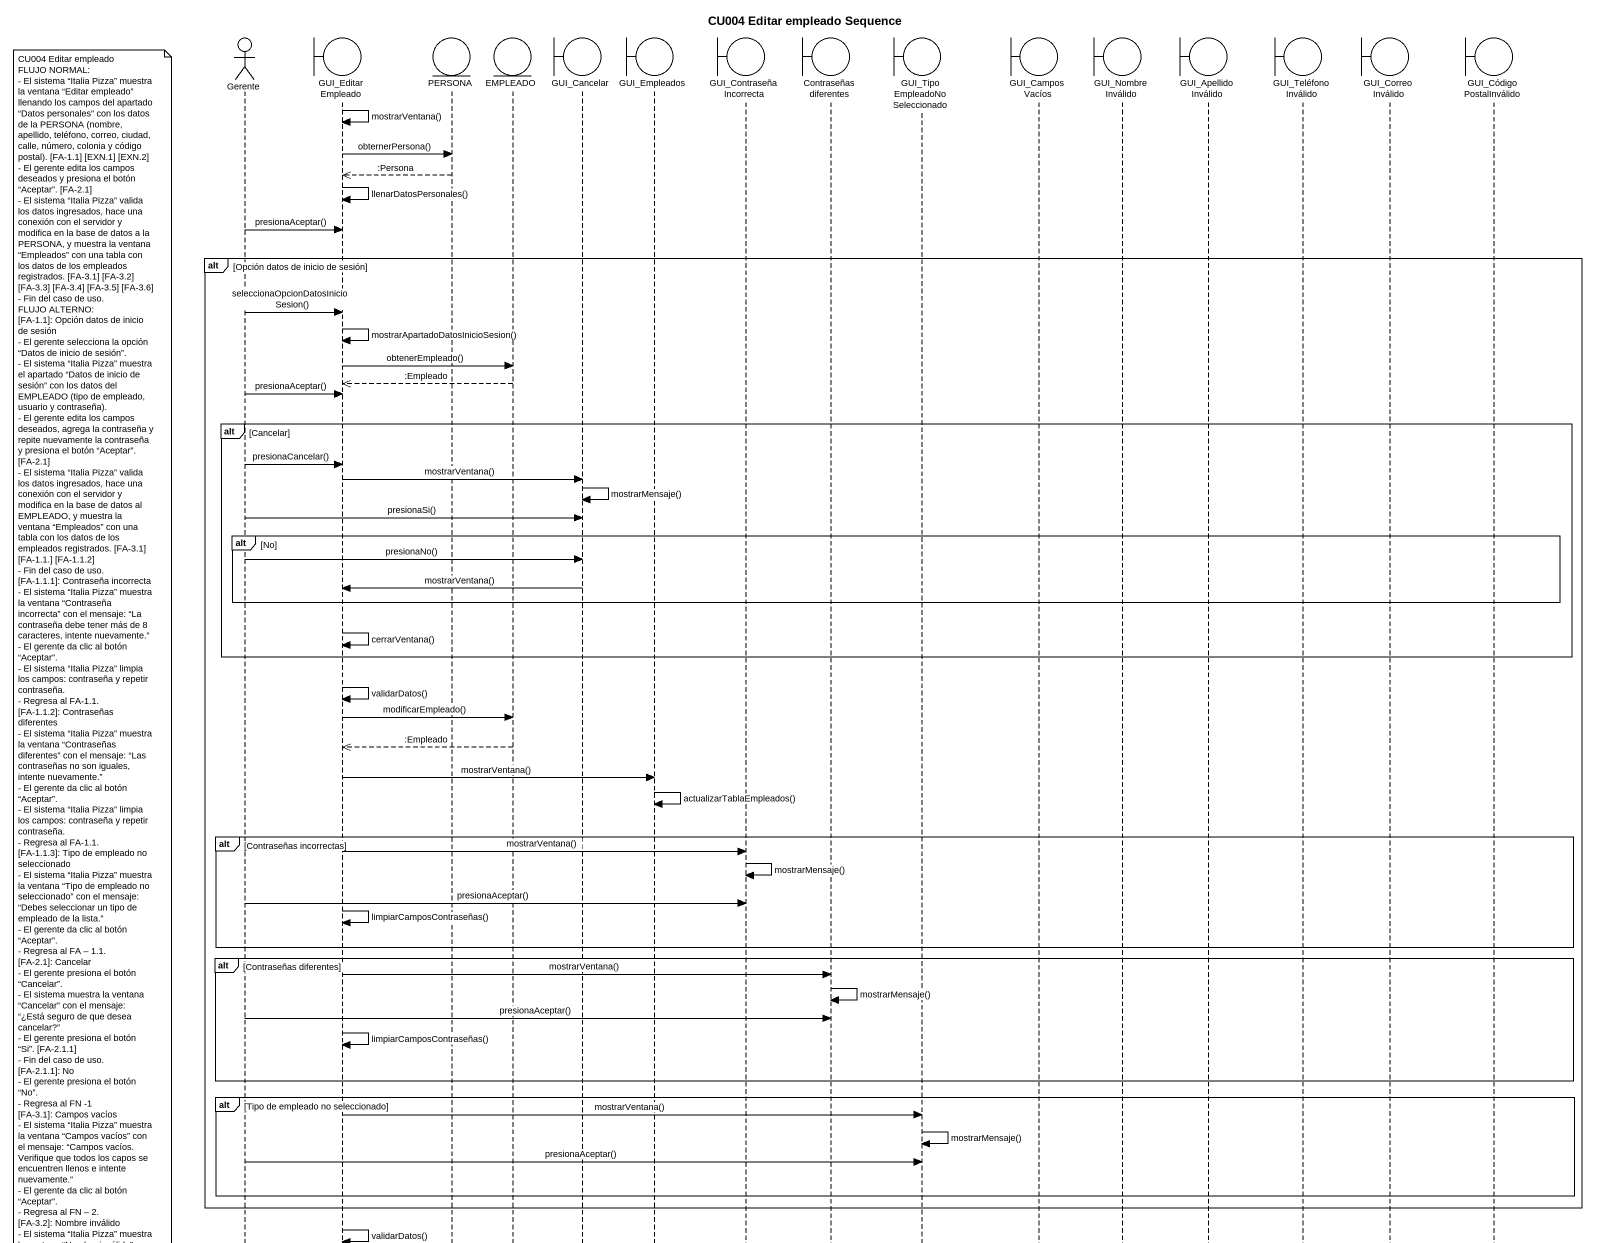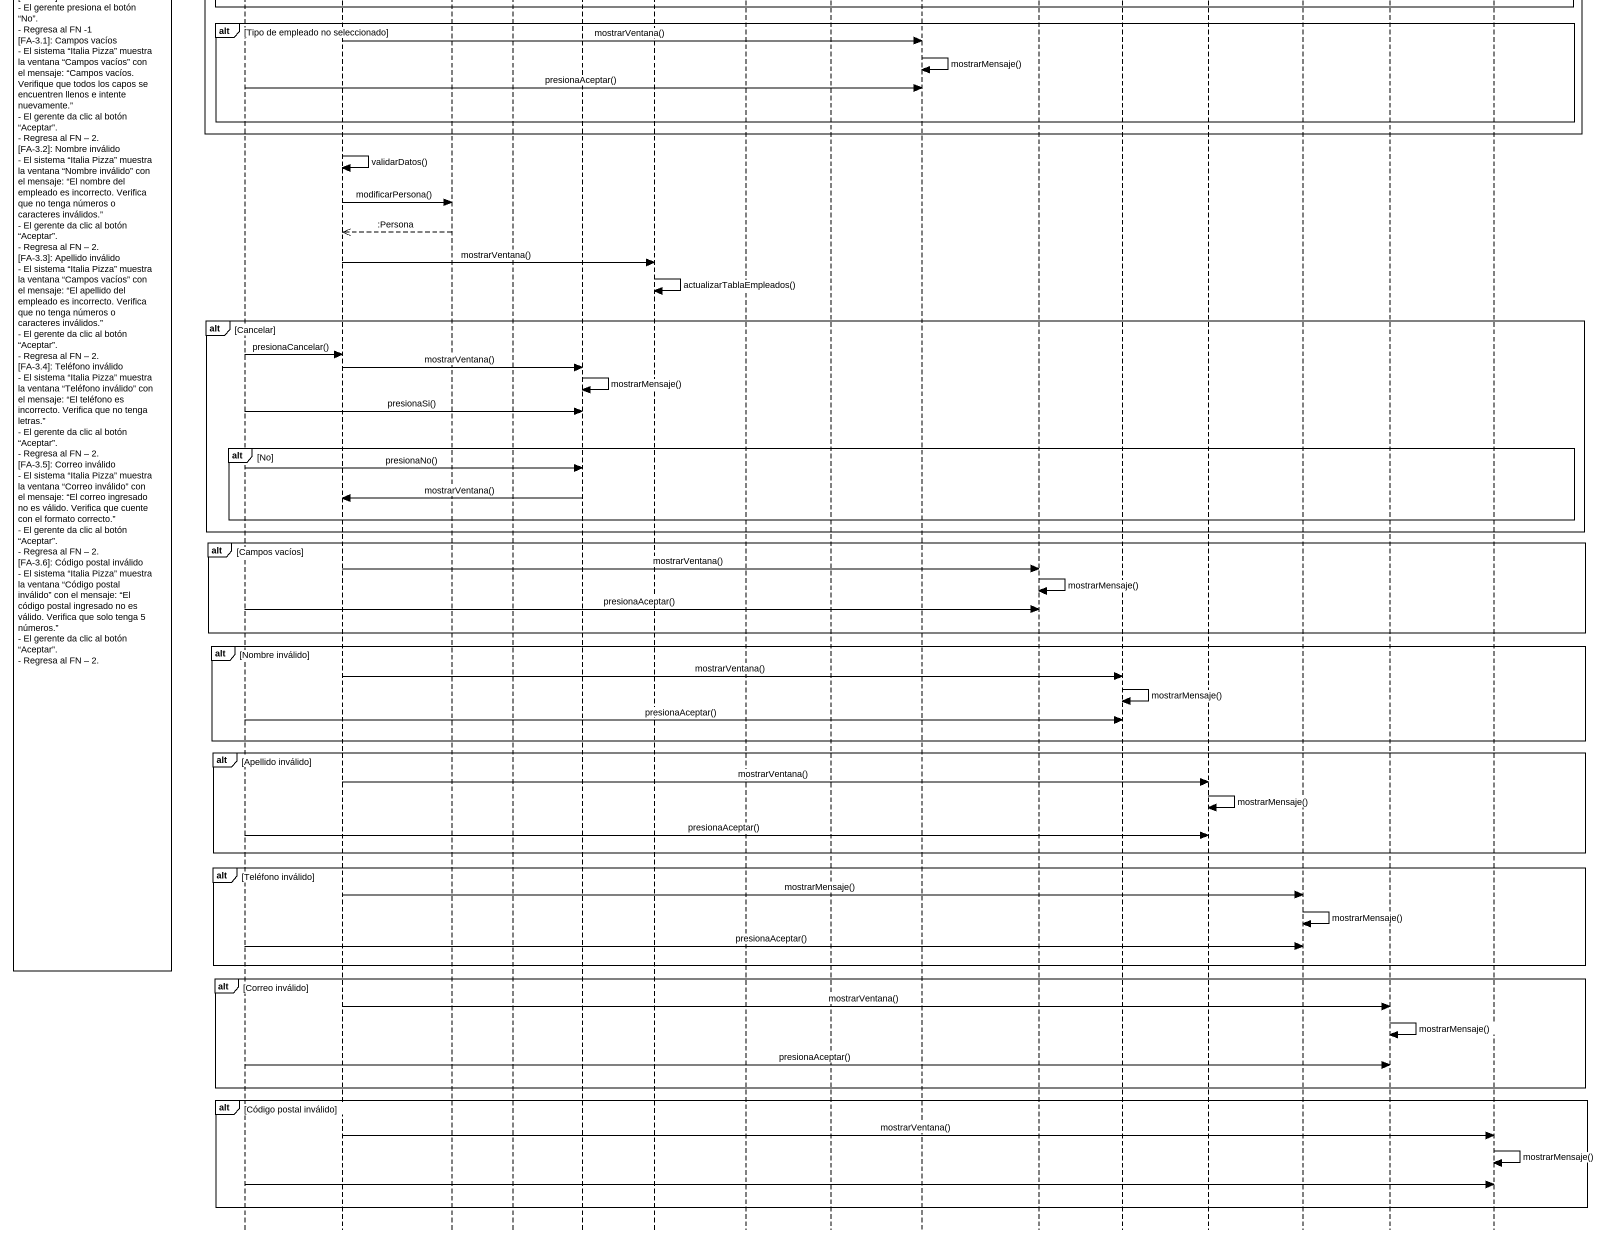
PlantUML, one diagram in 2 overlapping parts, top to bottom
@startuml
title CU004 Editar empleado Sequence
hide footbox
actor Gerente
boundary GUI_EditarEmpleado
entity PERSONA
entity EMPLEADO
boundary GUI_Cancelar
boundary GUI_Empleados
boundary GUI_ContraseñaIncorrecta
boundary "Contraseñas diferentes" as Contraseñas_diferentes
boundary "GUI_TipoEmpleadoNoSeleccionado" as GUI_TipoEmpleadoNoSelecciona
boundary GUI_CamposVacíos
boundary GUI_NombreInválido
boundary GUI_ApellidoInválido
boundary GUI_TeléfonoInválido
boundary GUI_CorreoInválido
boundary GUI_CódigoPostalInválido

GUI_EditarEmpleado -> GUI_EditarEmpleado : mostrarVentana()
GUI_EditarEmpleado -> PERSONA : obternerPersona()
PERSONA -->> GUI_EditarEmpleado : :Persona
GUI_EditarEmpleado -> GUI_EditarEmpleado : llenarDatosPersonales()
Gerente -> GUI_EditarEmpleado : presionaAceptar()
alt Opción datos de inicio de sesión
  Gerente -> GUI_EditarEmpleado : seleccionaOpcionDatosInicioSesion()
  GUI_EditarEmpleado -> GUI_EditarEmpleado : mostrarApartadoDatosInicioSesion()
  GUI_EditarEmpleado -> EMPLEADO : obtenerEmpleado()
  EMPLEADO -->> GUI_EditarEmpleado : :Empleado
  Gerente -> GUI_EditarEmpleado : presionaAceptar()
  alt Cancelar
    Gerente -> GUI_EditarEmpleado : presionaCancelar()
    GUI_EditarEmpleado -> GUI_Cancelar : mostrarVentana()
    GUI_Cancelar -> GUI_Cancelar : mostrarMensaje()
    Gerente -> GUI_Cancelar : presionaSi()
    alt No
      Gerente -> GUI_Cancelar : presionaNo()
      GUI_Cancelar -> GUI_EditarEmpleado : mostrarVentana()
    end
    GUI_EditarEmpleado -> GUI_EditarEmpleado : cerrarVentana()
  end
  GUI_EditarEmpleado -> GUI_EditarEmpleado : validarDatos()
  GUI_EditarEmpleado -> EMPLEADO : modificarEmpleado()
  EMPLEADO -->> GUI_EditarEmpleado : :Empleado
  GUI_EditarEmpleado -> GUI_Empleados : mostrarVentana()
  GUI_Empleados -> GUI_Empleados : actualizarTablaEmpleados()
  alt Contraseñas incorrectas
    GUI_EditarEmpleado -> GUI_ContraseñaIncorrecta : mostrarVentana()
    GUI_ContraseñaIncorrecta -> GUI_ContraseñaIncorrecta : mostrarMensaje()
    Gerente -> GUI_ContraseñaIncorrecta : presionaAceptar()
    GUI_EditarEmpleado -> GUI_EditarEmpleado : limpiarCamposContraseñas()
  end
  alt Contraseñas diferentes
    GUI_EditarEmpleado -> Contraseñas_diferentes : mostrarVentana()
    Contraseñas_diferentes -> Contraseñas_diferentes : mostrarMensaje()
    Gerente -> Contraseñas_diferentes : presionaAceptar()
    GUI_EditarEmpleado -> GUI_EditarEmpleado : limpiarCamposContraseñas()
    note left of Gerente
      CU004 Editar empleado
      FLUJO NORMAL:
      - El sistema “Italia Pizza” muestra la ventana “Editar empleado” llenando los campos del apartado “Datos personales” con los datos de la PERSONA (nombre, apellido, teléfono, correo, ciudad, calle, número, colonia y código postal). [FA-1.1] [EXN.1] [EXN.2]
      - El gerente edita los campos deseados y presiona el botón “Aceptar”. [FA-2.1]
      - El sistema “Italia Pizza” valida los datos ingresados, hace una conexión con el servidor y modifica en la base de datos a la PERSONA, y muestra la ventana “Empleados” con una tabla con los datos de los empleados registrados. [FA-3.1] [FA-3.2] [FA-3.3] [FA-3.4] [FA-3.5] [FA-3.6]
      - Fin del caso de uso.
      FLUJO ALTERNO:
      [FA-1.1]: Opción datos de inicio de sesión
      - El gerente selecciona la opción “Datos de inicio de sesión”.
      - El sistema “Italia Pizza” muestra el apartado “Datos de inicio de sesión” con los datos del EMPLEADO (tipo de empleado, usuario y contraseña).
      - El gerente edita los campos deseados, agrega la contraseña y repite nuevamente la contraseña y presiona el botón “Aceptar”. [FA-2.1]
      - El sistema “Italia Pizza” valida los datos ingresados, hace una conexión con el servidor y modifica en la base de datos al EMPLEADO, y muestra la ventana “Empleados” con una tabla con los datos de los empleados registrados. [FA-3.1] [FA-1.1.] [FA-1.1.2]
      - Fin del caso de uso.
      [FA-1.1.1]: Contraseña incorrecta
      - El sistema “Italia Pizza” muestra la ventana “Contraseña incorrecta” con el mensaje: “La contraseña debe tener más de 8 caracteres, intente nuevamente.”
      - El gerente da clic al botón “Aceptar”.
      - El sistema “Italia Pizza” limpia los campos: contraseña y repetir contraseña.
      - Regresa al FA-1.1.
      [FA-1.1.2]: Contraseñas diferentes
      - El sistema “Italia Pizza” muestra la ventana “Contraseñas diferentes” con el mensaje: “Las contraseñas no son iguales, intente nuevamente.”
      - El gerente da clic al botón “Aceptar”.
      - El sistema “Italia Pizza” limpia los campos: contraseña y repetir contraseña.
      - Regresa al FA-1.1.
      [FA-1.1.3]: Tipo de empleado no seleccionado
      - El sistema “Italia Pizza” muestra la ventana “Tipo de empleado no seleccionado” con el mensaje: “Debes seleccionar un tipo de empleado de la lista.”
      - El gerente da clic al botón “Aceptar”.
      - Regresa al FA – 1.1.
      [FA-2.1]: Cancelar
      - El gerente presiona el botón “Cancelar”.
      - El sistema muestra la ventana “Cancelar” con el mensaje: “¿Está seguro de que desea cancelar?”
      - El gerente presiona el botón “Si”. [FA-2.1.1]
      - Fin del caso de uso.
      [FA-2.1.1]: No
      - El gerente presiona el botón “No”.
      - Regresa al FN -1
      [FA-3.1]: Campos vacíos
      - El sistema “Italia Pizza” muestra la ventana “Campos vacíos” con el mensaje: “Campos vacíos. Verifique que todos los capos se encuentren llenos e intente nuevamente.”
      - El gerente da clic al botón “Aceptar”.
      - Regresa al FN – 2.
      [FA-3.2]: Nombre inválido
      - El sistema “Italia Pizza” muestra la ventana “Nombre inválido” con el mensaje: “El nombre del empleado es incorrecto. Verifica que no tenga números o caracteres inválidos.”
      - El gerente da clic al botón “Aceptar”.
      - Regresa al FN – 2.
      [FA-3.3]: Apellido inválido
      - El sistema “Italia Pizza” muestra la ventana “Campos vacíos” con el mensaje: “El apellido del empleado es incorrecto. Verifica que no tenga números o caracteres inválidos.”
      - El gerente da clic al botón “Aceptar”.
      - Regresa al FN – 2.
      [FA-3.4]: Teléfono inválido
      - El sistema “Italia Pizza” muestra la ventana “Teléfono inválido” con el mensaje: “El teléfono es incorrecto. Verifica que no tenga letras.”
      - El gerente da clic al botón “Aceptar”.
      - Regresa al FN – 2.
      [FA-3.5]: Correo inválido
      - El sistema “Italia Pizza” muestra la ventana “Correo inválido” con el mensaje: “El correo ingresado no es válido. Verifica que cuente con el formato correcto.”
      - El gerente da clic al botón “Aceptar”.
      - Regresa al FN – 2.
      [FA-3.6]: Código postal inválido
      - El sistema “Italia Pizza” muestra la ventana “Código postal inválido” con el mensaje: “El código postal ingresado no es válido. Verifica que solo tenga 5 números.”
      - El gerente da clic al botón “Aceptar”.
      - Regresa al FN – 2.
    end note
  end
  alt Tipo de empleado no seleccionado
    GUI_EditarEmpleado -> GUI_TipoEmpleadoNoSelecciona : mostrarVentana()
    GUI_TipoEmpleadoNoSelecciona -> GUI_TipoEmpleadoNoSelecciona : mostrarMensaje()
    Gerente -> GUI_TipoEmpleadoNoSelecciona : presionaAceptar()
  end
end
GUI_EditarEmpleado -> GUI_EditarEmpleado : validarDatos()
GUI_EditarEmpleado -> PERSONA : modificarPersona()
PERSONA -->> GUI_EditarEmpleado : :Persona
GUI_EditarEmpleado -> GUI_Empleados : mostrarVentana()
GUI_Empleados -> GUI_Empleados : actualizarTablaEmpleados()
alt Cancelar
  Gerente -> GUI_EditarEmpleado : presionaCancelar()
  GUI_EditarEmpleado -> GUI_Cancelar : mostrarVentana()
  GUI_Cancelar -> GUI_Cancelar : mostrarMensaje()
  Gerente -> GUI_Cancelar : presionaSi()
  alt No
    Gerente -> GUI_Cancelar : presionaNo()
    GUI_Cancelar -> GUI_EditarEmpleado : mostrarVentana()
  end
end
alt Campos vacíos
  GUI_EditarEmpleado -> GUI_CamposVacíos : mostrarVentana()
  GUI_CamposVacíos -> GUI_CamposVacíos : mostrarMensaje()
  Gerente -> GUI_CamposVacíos : presionaAceptar()
end
alt Nombre inválido
  GUI_EditarEmpleado -> GUI_NombreInválido : mostrarVentana()
  GUI_NombreInválido -> GUI_NombreInválido : mostrarMensaje()
  Gerente -> GUI_NombreInválido : presionaAceptar()
end
alt Apellido inválido
  GUI_EditarEmpleado -> GUI_ApellidoInválido : mostrarVentana()
  GUI_ApellidoInválido -> GUI_ApellidoInválido : mostrarMensaje()
  Gerente -> GUI_ApellidoInválido : presionaAceptar()
end
alt Teléfono inválido
  GUI_EditarEmpleado -> GUI_TeléfonoInválido : mostrarMensaje()
  GUI_TeléfonoInválido -> GUI_TeléfonoInválido : mostrarMensaje()
  Gerente -> GUI_TeléfonoInválido : presionaAceptar()
end
alt Correo inválido
  GUI_EditarEmpleado -> GUI_CorreoInválido : mostrarVentana()
  GUI_CorreoInválido -> GUI_CorreoInválido : mostrarMensaje()
  Gerente -> GUI_CorreoInválido : presionaAceptar()
end
alt Código postal inválido
  GUI_EditarEmpleado -> GUI_CódigoPostalInválido : mostrarVentana()
  GUI_CódigoPostalInválido -> GUI_CódigoPostalInválido : mostrarMensaje()
  Gerente -> GUI_CódigoPostalInválido
end
@enduml
